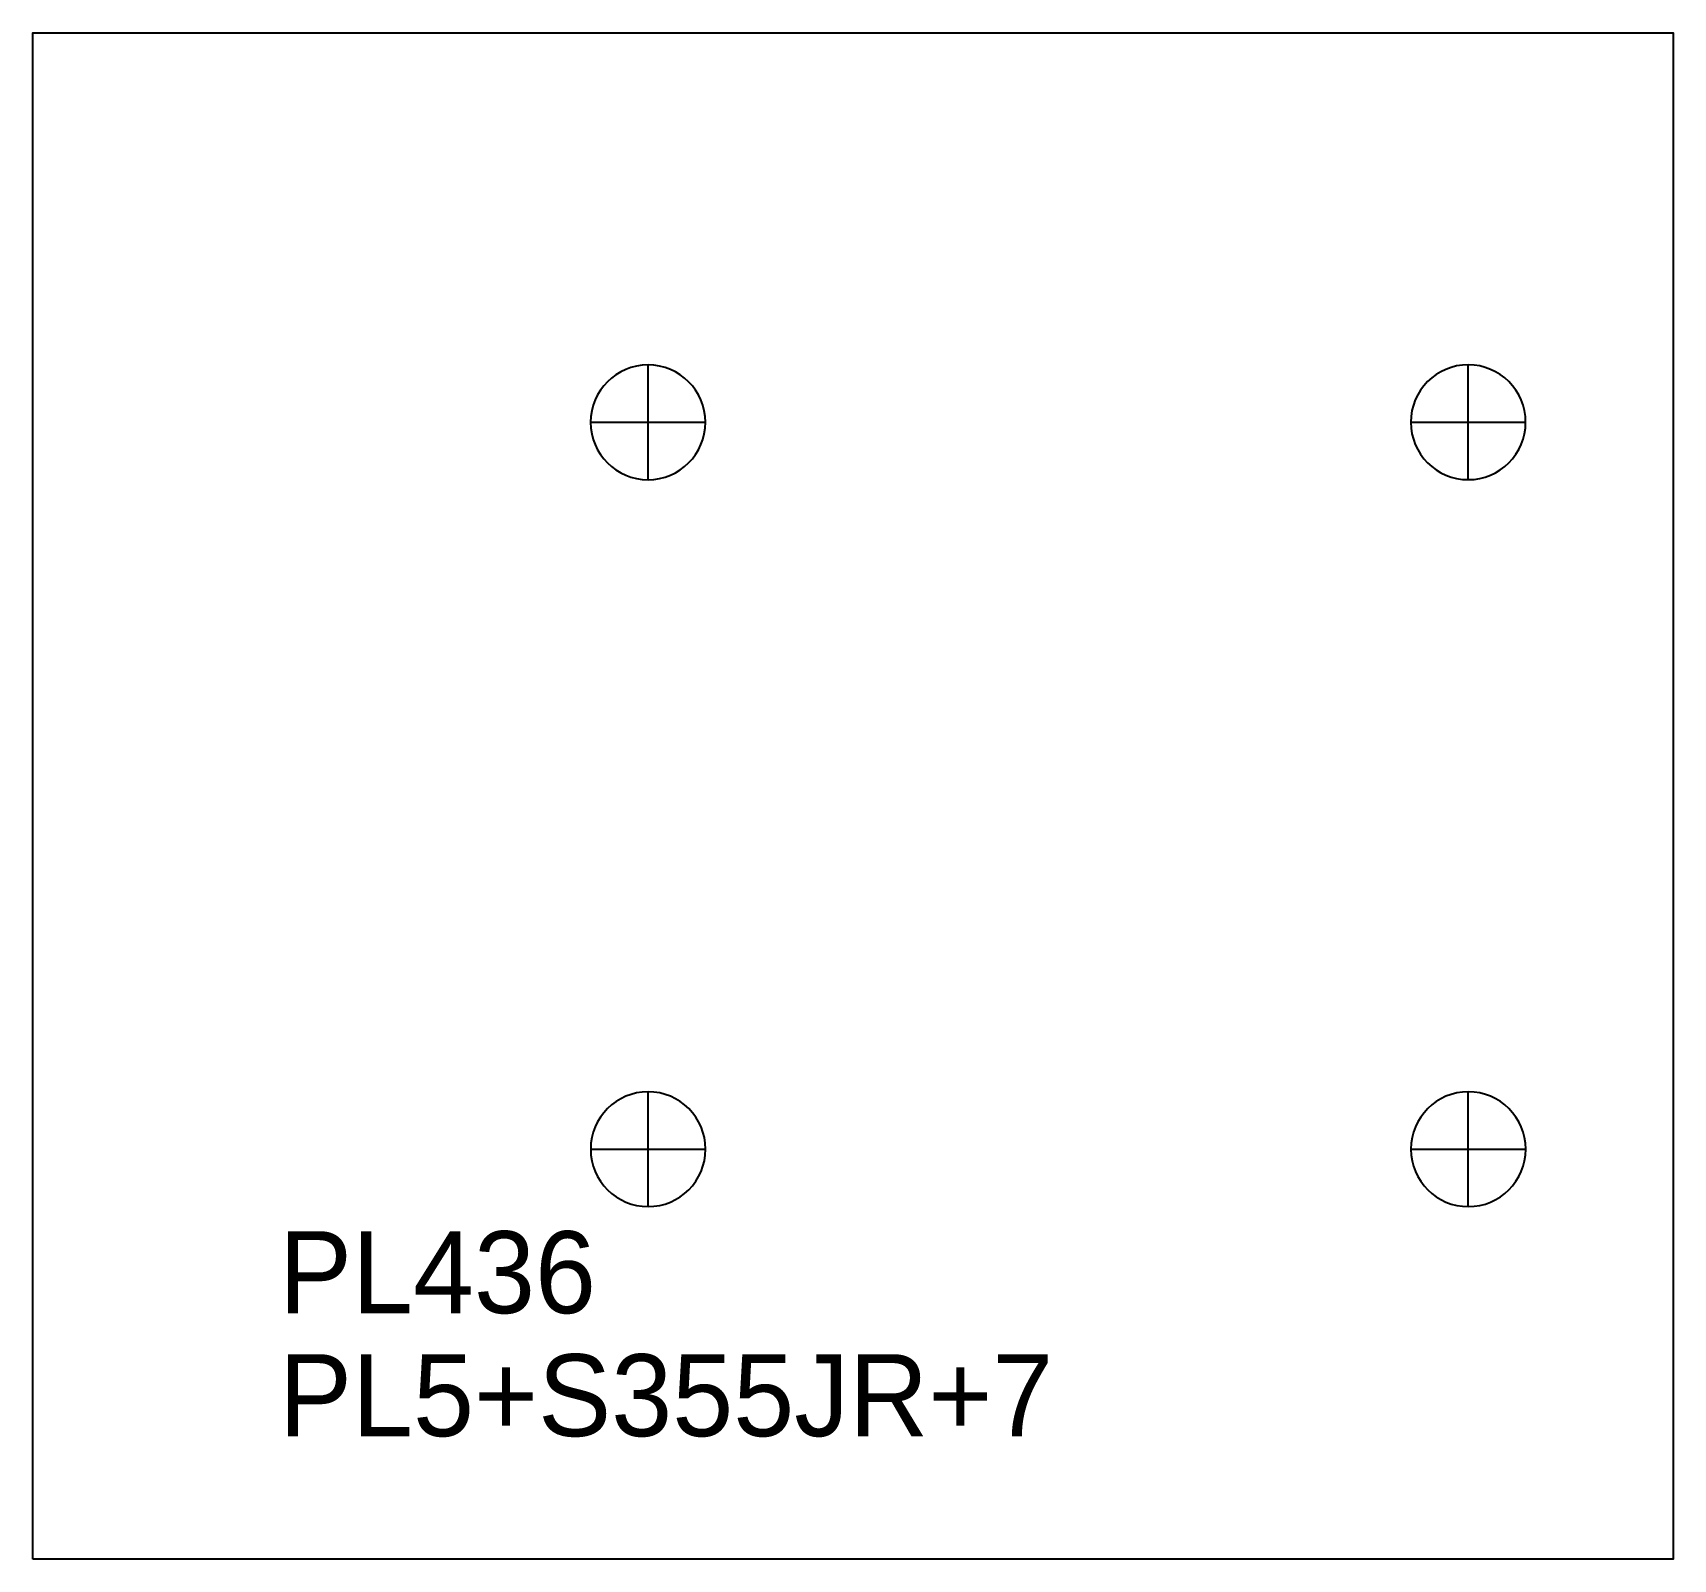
# Model space of a CAD drawing. Extents: x 0 to 200, y 0 to 186.
import ezdxf

# ---------------------------------------------------------------- set-up
doc = ezdxf.new("R2010")
doc.units = 0
for name, color, linetype in [('14', 7, 'CONTINUOUS'), ('CUT', 7, 'CONTINUOUS'), ('SCRIBE', 3, 'CONTINUOUS'), ('TEXT', 7, 'CONTINUOUS')]:
    doc.layers.add(name, color=color, linetype=linetype)

msp = doc.modelspace()

# ---------------------------------------------------------------- linework, layer by layer
at = {"layer": '14', "color": 7, "linetype": 'CONTINUOUS'}
for p, q in [((75.01, 131.64), (75.01, 145.64)), ((175.01, 131.65), (175.01, 145.65)), ((68.01, 138.64), (82.01, 138.64)), ((168.01, 138.65), (182.01, 138.65)), ((75.02, 43), (75.02, 57)), ((175.02, 43), (175.02, 57)), ((68.02, 50), (82.02, 50)), ((168.02, 50), (182.02, 50))]:
    msp.add_line(p, q, dxfattribs=at)
for points in [[(75.01, 145.64, 1), (75.01, 131.64, 1)], [(175.01, 145.65, 1), (175.01, 131.65, 1)], [(75.02, 57, 1), (75.02, 43, 1)], [(175.02, 57, 1), (175.02, 43, 1)]]:
    msp.add_lwpolyline(points, format="xyb", close=True, dxfattribs=at)
at = {"layer": 'CUT', "color": 7, "linetype": 'CONTINUOUS'}
msp.add_lwpolyline([(0, 0), (0, 186.14), (200, 186.14), (200, 0)], close=True, dxfattribs=at)

# ---------------------------------------------------------------- texts
at = {"layer": 'SCRIBE', "color": 3}
msp.add_text('PL436', height=10, dxfattribs=at).set_placement((30, 30))
at = {"layer": 'TEXT', "color": 7}
msp.add_text('PL5+S355JR+7', height=10, dxfattribs=at).set_placement((30, 15))

doc.saveas('drawing.dxf')
